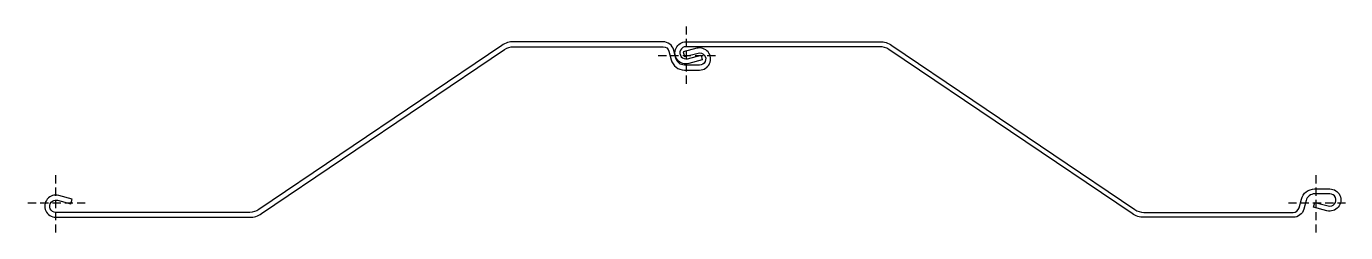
# Model space of a CAD drawing. Extents: x -36 to 1576, y -36 to 216.
import ezdxf

# ---------------------------------------------------------------- set-up
doc = ezdxf.new("R2010")
doc.units = 0
doc.header["$MEASUREMENT"] = 0
doc.linetypes.add('DASHED', pattern=[0.75, 0.5, -0.25])
doc.layers.get('0').update_dxf_attribs({"linetype": 'CONTINUOUS'})
doc.layers.add('ref', color=251, linetype='CONTINUOUS', plot=False)

msp = doc.modelspace()

# ---------------------------------------------------------------- linework, layer by layer
at = {"linetype": 'Continuous'}
for points in [[(559.5, 196.9, 0.149451), (545, 192.5), (248, -7.8, -0.149451), (236.9, -11.3), (0, -11.3, -1.140281), (1.9, 3.5), (18.4, -0.9), (19.9, 4.9), (3.5, 9.3, 1.140281), (0, -17.3), (236.9, -17.3, 0.149451), (251.4, -12.8), (548.3, 187.5, -0.149451), (559.5, 190.9), (741.9, 190.9, -0.340671), (749.2, 185.3), (751.9, 174.9, 0.340671), (768.1, 162.4), (786.6, 162.4, 1.140281), (783.1, 188.9), (766.7, 184.5), (768.3, 178.7), (784.7, 183.1, -1.140281), (786.6, 168.4), (768.1, 168.4, -0.340671), (757.7, 176.4), (755, 186.8, 0.340671), (741.9, 196.9), (559.5, 196.9)], [(1329.5, -17.3, -0.149451), (1315, -12.8), (1018, 187.5, 0.149451), (1006.9, 190.9), (770, 190.9, 1.140281), (771.9, 176.2), (788.4, 180.6), (789.9, 174.8), (773.5, 170.4, -1.140281), (770, 196.9), (1006.9, 196.9, -0.149451), (1021.4, 192.5), (1318.3, -7.8, 0.149451), (1329.5, -11.3), (1511.9, -11.3, 0.340671), (1519.2, -5.7), (1521.9, 4.8, -0.340671), (1538.1, 17.3), (1556.6, 17.3, -1.140281), (1553.1, -9.3), (1536.7, -4.9), (1538.3, 0.9), (1554.7, -3.5, 1.140281), (1556.6, 11.3), (1538.1, 11.3, 0.340671), (1527.7, 3.2), (1525, -7.2, -0.340671), (1511.9, -17.3), (1329.5, -17.3)]]:
    msp.add_lwpolyline(points, format="xyb", dxfattribs=at)
at = {"layer": 'ref', "linetype": 'DASHED', "ltscale": 20}
for p, q in [((770, 215.6), (770, 143.7)), ((806, 179.7), (734, 179.7)), ((0, -36), (0, 36)), ((1540, -36), (1540, 36)), ((36, 0), (-36, 0)), ((1576, 0), (1504, 0))]:
    msp.add_line(p, q, dxfattribs=at)

doc.saveas('drawing.dxf')
